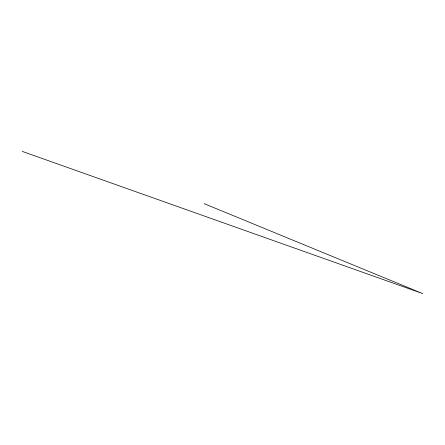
<?xml version="1.0" encoding="UTF-8"?>
<svg xmlns="http://www.w3.org/2000/svg" width="445" height="445" viewBox="0 0 445 445"><rect width="100%" height="100%" fill="white"/><g stroke="black" fill="none" stroke-linecap="round" stroke-linejoin="round"><path stroke-width="0.67" d="M22.25 151.395L422.75 293.605L204.188 203.677"/></g></svg>
